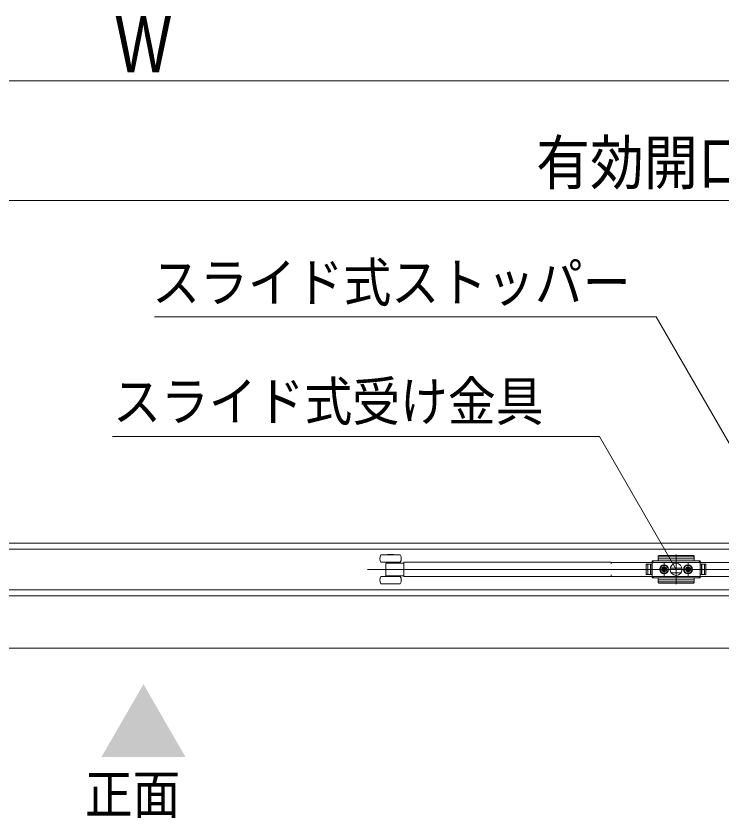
# Model space of a CAD drawing. Units: millimetres, scale not verified. Extents: x -6062 to 6062, y -3045 to 3045.
# Drawn here: x -3110 to -2520, y 1064 to 1734 of the extents above; entities that cross this region are included whole.
import ezdxf
from ezdxf.enums import TextEntityAlignment as Align

# ---------------------------------------------------------------- set-up
doc = ezdxf.new("R2010")
doc.units = ezdxf.units.MM
doc.header["$LTSCALE"] = 20
for name, color, linetype, lineweight in [('0-0_2寸法-3', 7, 'Continuous', 9), ('0-1_3一般', 7, 'Continuous', 9), ('0-3_2寸法-1', 7, 'Continuous', 9)]:
    doc.layers.add(name, color=color, linetype=linetype, lineweight=lineweight)
doc.styles.add('ＭＳ ゴシック', font='')
doc.styles.add('ＭＳ Ｐゴシック', font='')
doc.styles.get('ＭＳ ゴシック').set_extended_font_data('MS Gothic')
doc.styles.get('ＭＳ Ｐゴシック').set_extended_font_data('MS PGothic')

# ---------------------------------------------------------------- blocks, each defined once
blk = doc.blocks.new('グループ-85')
at = {"layer": '0-1_3一般'}
for p, q in [((-59990, 25876.9), (11350, 25876.9)), ((-20077.2, 25676.9), (-20352, 25676.9)), ((-20142, 25684.9), (-20242, 25684.9)), ((-20242, 25684.9), (-20242, 25676.9)), ((-20142, 25676.9), (-20142, 25684.9)), ((-20032, 25676.9), (-20077.2, 25676.9)), ((-15720, 25636.1), (-15720, 25656.7)), ((-15720, 25636.1), (-15720, 25586.9)), ((-15120, 25613.9), (-15720, 25613.9)), ((-15130, 25666.7), (-15710, 25666.7)), ((-15130, 25646.1), (-15710, 25646.1)), ((-15420, 25685.4), (-15420, 25189.2)), ((-15120, 25586.9), (-15120, 25636.1)), ((-20077.2, 25556.9), (-20352, 25556.9)), ((-20272, 25525.5), (-20272, 25525.3)), ((-20272, 25348.4), (-20272, 25525.3)), ((-20267, 25556.9), (-20267, 25542.9)), ((-20267, 25542.9), (-20260.8, 25542.9)), ((-20260.8, 25542.9), (-20246.1, 25542.9)), ((-20246.1, 25542.9), (-20192, 25542.9)), ((-20192, 25542.9), (-19972, 25542.9)), ((-20117, 25542.9), (-20117, 25556.9)), ((-20032, 25556.9), (-20077.2, 25556.9)), ((-19972, 25556.9), (-19952, 25556.9)), ((-19972, 25540.2), (-19972, 25556.9)), ((-19972, 25540.2), (-19972, 25522.9)), ((-19972, 25350.9), (-19972, 25522.9)), ((-16506, 25556.9), (-19952, 25556.9)), ((-16506, 25529.9), (-16506, 25556.9)), ((-15918, 25351.9), (-15918, 25521.9)), ((-15918, 25521.9), (-15820, 25521.9)), ((-15918, 25511.9), (-15918, 25361.9)), ((-15894, 25521.9), (-15894, 25351.9)), ((-15848, 25521.9), (-15848, 25351.9)), ((-15844, 25351.9), (-15844, 25521.9)), ((-15820, 25296.9), (-15820, 25576.9)), ((-15800, 25576.9), (-15820, 25556.9)), ((-15820, 25521.9), (-15820, 25566.9)), ((-15820, 25351.9), (-15820, 25521.9)), ((-15810, 25576.9), (-15030, 25576.9)), ((-15620, 25313.9), (-15620, 25558.3)), ((-15620, 25541.9), (-15620, 25331.9)), ((-15620, 25513.4), (-15620, 25361.5)), ((-15620, 25392.9), (-15620, 25480.9)), ((-15420, 25594.2), (-15420, 25273.1)), ((-15228.6, 25477.1), (-15229.7, 25457.4)), ((-15226.1, 25456.7), (-15228.6, 25477.1)), ((-15220, 25313.9), (-15220, 25558.3)), ((-15220, 25541.9), (-15220, 25331.9)), ((-15220, 25392.9), (-15220, 25480.9)), ((-15213.9, 25456.7), (-15211.4, 25477.1)), ((-15211.4, 25477.1), (-15210.3, 25457.4)), ((-15020, 25576.9), (-15110, 25576.9)), ((-15020, 25556.9), (-15040, 25576.9)), ((-15020, 25576.9), (-15020, 25296.9)), ((-15020, 25566.9), (-15020, 25521.9)), ((-15020, 25521.9), (-14932, 25521.9)), ((-15020, 25521.9), (-15020, 25351.9)), ((-15020, 25521.9), (-14922, 25521.9)), ((-14996, 25521.9), (-14996, 25351.9)), ((-14992, 25351.9), (-14992, 25521.9)), ((-14946, 25351.9), (-14946, 25521.9)), ((-14922, 25521.9), (-14922, 25351.9)), ((-14922, 25361.9), (-14922, 25511.9)), ((-12454, 25436.9), (-20574, 25436.9)), ((-20272, 25344.9), (-20272, 25345)), ((-19972, 25350.9), (-19972, 25333.6)), ((-14883.1, 25436.9), (-15981.1, 25436.9)), ((-15971.7, 25436.9), (-14873.7, 25436.9)), ((-15820, 25351.9), (-15918, 25351.9)), ((-15820, 25306.9), (-15820, 25351.9)), ((-15743, 25436.9), (-15495, 25436.9)), ((-15685, 25436.9), (-15515, 25436.9)), ((-15664, 25436.9), (-15576, 25436.9)), ((-15636.7, 25442.9), (-15639.8, 25442.9)), ((-15636.7, 25430.9), (-15639.8, 25430.8)), ((-15603.3, 25442.9), (-15600.2, 25442.9)), ((-15603.3, 25430.9), (-15600.2, 25430.8)), ((-15343, 25436.9), (-15095, 25436.9)), ((-15264, 25436.9), (-15176, 25436.9)), ((-15260.1, 25445.5), (-15240.5, 25446.6)), ((-15239.8, 25442.9), (-15260.1, 25445.5)), ((-15239.8, 25430.8), (-15260.1, 25428.3)), ((-15260.1, 25428.3), (-15240.5, 25427.2)), ((-15240.5, 25446.6), (-15233.2, 25450)), ((-15236.7, 25442.9), (-15240.5, 25446.6)), ((-15236.7, 25430.9), (-15240.5, 25427.2)), ((-15240.5, 25427.2), (-15233.2, 25423.7)), ((-15236.7, 25442.9), (-15239.8, 25442.9)), ((-15236.7, 25430.9), (-15239.8, 25430.8)), ((-15229.4, 25446.3), (-15236.7, 25442.9)), ((-15229.4, 25427.5), (-15236.7, 25430.9)), ((-15229.7, 25457.4), (-15233.2, 25450)), ((-15233.2, 25450), (-15229.4, 25446.3)), ((-15233.2, 25423.7), (-15229.4, 25427.5)), ((-15229.7, 25416.4), (-15233.2, 25423.7)), ((-15226, 25453.6), (-15229.7, 25457.4)), ((-15226, 25420.1), (-15229.7, 25416.4)), ((-15228.6, 25396.7), (-15229.7, 25416.4)), ((-15229.4, 25446.3), (-15226, 25453.6)), ((-15229.4, 25427.5), (-15226, 25420.1)), ((-15226.1, 25417.1), (-15228.6, 25396.7)), ((-15226, 25453.6), (-15226.1, 25456.7)), ((-15226, 25420.1), (-15226.1, 25417.1)), ((-15214, 25453.6), (-15210.3, 25457.4)), ((-15214, 25453.6), (-15213.9, 25456.7)), ((-15210.6, 25446.3), (-15214, 25453.6)), ((-15210.6, 25427.5), (-15214, 25420.1)), ((-15214, 25420.1), (-15213.9, 25417.1)), ((-15214, 25420.1), (-15210.3, 25416.4)), ((-15213.9, 25417.1), (-15211.4, 25396.7)), ((-15211.4, 25396.7), (-15210.3, 25416.4)), ((-15206.8, 25450), (-15210.6, 25446.3)), ((-15210.6, 25446.3), (-15203.3, 25442.9)), ((-15210.6, 25427.5), (-15203.3, 25430.9)), ((-15206.8, 25423.7), (-15210.6, 25427.5)), ((-15210.3, 25457.4), (-15206.8, 25450)), ((-15210.3, 25416.4), (-15206.8, 25423.7)), ((-15199.5, 25446.6), (-15206.8, 25450)), ((-15199.5, 25427.2), (-15206.8, 25423.7)), ((-15203.3, 25442.9), (-15199.5, 25446.6)), ((-15203.3, 25442.9), (-15200.2, 25442.9)), ((-15203.3, 25430.9), (-15200.2, 25430.8)), ((-15203.3, 25430.9), (-15199.5, 25427.2)), ((-15200.2, 25442.9), (-15179.9, 25445.5)), ((-15200.2, 25430.8), (-15179.9, 25428.3)), ((-15179.9, 25445.5), (-15199.5, 25446.6)), ((-15179.9, 25428.3), (-15199.5, 25427.2)), ((-14932, 25351.9), (-15020, 25351.9)), ((-15020, 25351.9), (-15020, 25306.9)), ((-14922, 25351.9), (-15020, 25351.9)), ((-20352, 25316.9), (-20032, 25316.9)), ((-20267, 25330.9), (-20267, 25316.9)), ((-20192, 25330.9), (-20246.1, 25330.9)), ((-19972, 25330.9), (-20192, 25330.9)), ((-20117, 25316.9), (-20117, 25330.9)), ((-16486, 25319.9), (-16506, 25319.9)), ((-13806, 25319.9), (-16486, 25319.9)), ((-15820, 25316.9), (-15800, 25296.9)), ((-15820, 25296.9), (-15730, 25296.9)), ((-15030, 25296.9), (-15810, 25296.9)), ((-15720, 25286.9), (-15720, 25237.7)), ((-15720, 25259.9), (-15120, 25259.9)), ((-15710, 25227.7), (-15130, 25227.7)), ((-15710, 25207.1), (-15130, 25207.1)), ((-15120, 25237.7), (-15120, 25286.9)), ((-15120, 25237.7), (-15120, 25227.7)), ((-15120, 25217.1), (-15120, 25227.7)), ((-15110, 25296.9), (-15020, 25296.9)), ((-15040, 25296.9), (-15020, 25316.9)), ((-20352, 25196.9), (-20032, 25196.9)), ((-59990, 24996.9), (11350, 24996.9)), ((-59990, 24116.9), (11350, 24116.9))]:
    blk.add_line(p, q, dxfattribs=at)
for points in [[(-12638, 25096.9), (-36002, 25096.9), (-36002, 25776.9), (-12638, 25776.9)], [(-15629.4, 25427.5), (-15636.7, 25430.9), (-15640.5, 25427.2), (-15633.2, 25423.7)], [(-15629.4, 25446.3), (-15626, 25453.6), (-15629.7, 25457.4), (-15633.2, 25450)], [(-15610.6, 25427.5), (-15614, 25420.1), (-15610.3, 25416.4), (-15606.8, 25423.7)], [(-15610.6, 25446.3), (-15603.3, 25442.9), (-15599.5, 25446.6), (-15606.8, 25450)]]:
    blk.add_lwpolyline(points, close=True, dxfattribs=at)
for points in [[(-15120, 25636.1), (-15120, 25646.1), (-15120, 25656.7)], [(-20272, 25528.9), (-20272, 25529), (-20272, 25529), (-20272, 25529.1), (-20272, 25529.1), (-20272, 25529.2), (-20272, 25529.2), (-20272, 25529.2), (-20272, 25529.2), (-20272, 25529.2), (-20272, 25529.2), (-20272, 25529.2), (-20272, 25529.1), (-20272, 25529.1), (-20272, 25529), (-20272, 25528.9), (-20272, 25528.9), (-20272, 25528.8), (-20272, 25528.7), (-20272, 25528.5), (-20272, 25528.4), (-20272, 25528.3), (-20272, 25528.1), (-20272, 25528), (-20272, 25527.8), (-20272, 25527.7), (-20272, 25527.5), (-20272, 25527.4), (-20272, 25527.2), (-20272, 25527.1), (-20272, 25526.9), (-20272, 25526.7), (-20272, 25526.6), (-20272, 25526.4), (-20272, 25526.3), (-20272, 25526.1), (-20272, 25526), (-20272, 25525.8), (-20272, 25525.7), (-20272, 25525.5)], [(-16506, 25553.9), (-16486, 25553.9), (-13806, 25553.9), (-13786, 25553.9), (-13786, 25529.9), (-13786, 25343.9)], [(-15730, 25576.9), (-15820, 25576.9), (-15820, 25521.9), (-15908, 25521.9)], [(-15626, 25453.6), (-15626.1, 25456.7), (-15628.6, 25477.1), (-15629.7, 25457.4)], [(-15614, 25453.6), (-15613.9, 25456.7), (-15611.4, 25477.1), (-15610.3, 25457.4)], [(-20272, 25348.4), (-20272, 25348.3), (-20272, 25348.1), (-20272, 25348), (-20272, 25347.8), (-20272, 25347.7), (-20272, 25347.5), (-20272, 25347.4), (-20272, 25347.2), (-20272, 25347.1), (-20272, 25346.9), (-20272, 25346.8), (-20272, 25346.6), (-20272, 25346.4), (-20272, 25346.3), (-20272, 25346.1), (-20272, 25346), (-20272, 25345.8), (-20272, 25345.7), (-20272, 25345.5), (-20272, 25345.4), (-20272, 25345.3), (-20272, 25345.2), (-20272, 25345.1), (-20272, 25345), (-20272, 25344.9), (-20272, 25344.8), (-20272, 25344.8), (-20272, 25344.7), (-20272, 25344.7), (-20272, 25344.7), (-20272, 25344.6), (-20272, 25344.6), (-20272, 25344.6), (-20272, 25344.7), (-20272, 25344.7), (-20272, 25344.7), (-20272, 25344.8), (-20272, 25344.8), (-20272, 25344.9)], [(-19952, 25316.9), (-19972, 25316.9), (-19972, 25333.6)], [(-19952, 25316.9), (-16506, 25316.9), (-16506, 25343.9)], [(-15908, 25351.9), (-15820, 25351.9), (-15820, 25296.9)], [(-15725, 25436.9), (-15705, 25436.9), (-15685, 25436.9)], [(-15639.8, 25442.9), (-15660.1, 25445.5), (-15640.5, 25446.6)], [(-15639.8, 25430.8), (-15660.1, 25428.3), (-15640.5, 25427.2)], [(-15629.4, 25446.3), (-15636.7, 25442.9), (-15640.5, 25446.6), (-15633.2, 25450)], [(-15629.4, 25427.5), (-15626, 25420.1), (-15629.7, 25416.4), (-15633.2, 25423.7)], [(-15626, 25420.1), (-15626.1, 25417.1), (-15628.6, 25396.7), (-15629.7, 25416.4)], [(-15610.6, 25446.3), (-15614, 25453.6), (-15610.3, 25457.4), (-15606.8, 25450)], [(-15614, 25420.1), (-15613.9, 25417.1), (-15611.4, 25396.7), (-15610.3, 25416.4)], [(-15610.6, 25427.5), (-15603.3, 25430.9), (-15599.5, 25427.2), (-15606.8, 25423.7)], [(-15600.2, 25442.9), (-15579.9, 25445.5), (-15599.5, 25446.6)], [(-15600.2, 25430.8), (-15579.9, 25428.3), (-15599.5, 25427.2)], [(-15325, 25436.9), (-15305, 25436.9), (-15285, 25436.9), (-15115, 25436.9)], [(-20246.1, 25330.9), (-20260.8, 25330.9), (-20267, 25330.9)], [(-15720, 25237.7), (-15720, 25227.7), (-15720, 25217.1)], [(-59990, 24116.9), (-59990, 24996.9), (11350, 24996.9), (11350, 24116.9)]]:
    blk.add_lwpolyline(points, dxfattribs=at)
for centre, radius in [((-15620, 25436.9), 75), ((-15620, 25436.9), 65), ((-15620, 25436.9), 42), ((-15620, 25436.9), 40), ((-15620, 25436.9), 40), ((-15620, 25436.9), 32.4), ((-15620, 25436.9), 30), ((-15220, 25436.9), 75), ((-15220, 25436.9), 65), ((-15220, 25436.9), 42), ((-15220, 25436.9), 40), ((-15220, 25436.9), 40), ((-15220, 25436.9), 32.4), ((-15220, 25436.9), 30)]:
    blk.add_circle(centre, radius, dxfattribs=at)
for centre, radius, start, end in [((-20272, 25616.9), 100, 143.1301, 216.8699), ((-20112, 25616.9), 100, 323.1301, 36.8699), ((-15710, 25656.7), 10, 90, 180), ((-15710, 25636.1), 10, 90, 180), ((-15130, 25656.7), 10, 0, 90), ((-15130, 25636.1), 10, 0, 90), ((-20252, 25529.6), 20, 137.45665, 180.25028), ((-15908, 25511.9), 10, 90, 180), ((-15810, 25566.9), 10, 90, 180), ((-15730, 25586.9), 10, 270, 0), ((-15620, 25431.9), 46, 79.19486, 100.80514), ((-15220, 25431.9), 46, 79.19486, 100.80514), ((-15110, 25586.9), 10, 180, 270), ((-15030, 25566.9), 10, 0, 90), ((-14932, 25511.9), 10, 0, 90), ((-20252, 25344.2), 20, 179.75095, 224.06049), ((-15908, 25361.9), 10, 180, 270), ((-15615, 25436.9), 46, 169.19486, 180), ((-15615, 25436.9), 46, 180, 190.80514), ((-15620, 25436.9), 20.7, 162.98773, 197.01227), ((-15620, 25441.8), 46, 259.19486, 280.80514), ((-15620, 25436.9), 20.7, 72.98773, 107.01227), ((-15620, 25436.9), 20.7, 252.98773, 287.01227), ((-15620, 25436.9), 20.7, 342.98773, 17.01227), ((-15625, 25436.9), 46, 0, 10.80514), ((-15625, 25436.9), 46, 349.19486, 0), ((-15215, 25436.9), 46, 169.19486, 180), ((-15215, 25436.9), 46, 180, 190.80514), ((-15220, 25436.9), 20.7, 162.98773, 197.01227), ((-15220, 25441.8), 46, 259.19486, 280.80514), ((-15220, 25436.9), 20.7, 72.98773, 107.01227), ((-15220, 25436.9), 20.7, 252.98773, 287.01227), ((-15220, 25436.9), 20.7, 342.98773, 17.01227), ((-15225, 25436.9), 46, 0, 10.80514), ((-15225, 25436.9), 46, 349.19486, 0), ((-14932, 25361.9), 10, 270, 0), ((-20272, 25256.9), 100, 143.1301, 216.8699), ((-20112, 25256.9), 100, 323.1301, 36.8699), ((-15810, 25306.9), 10, 180, 270), ((-15730, 25286.9), 10, 0, 90), ((-15710, 25237.7), 10, 180, 270), ((-15710, 25217.1), 10, 180, 270), ((-15130, 25237.7), 10, 270, 0), ((-15130, 25217.1), 10, 270, 0), ((-15110, 25286.9), 10, 90, 180), ((-15030, 25306.9), 10, 270, 0)]:
    blk.add_arc(centre, radius, start, end, dxfattribs=at)
blk = doc.blocks.new('グループ-86')
at = {"layer": '0-1_3一般'}
blk.add_blockref('グループ-85', (0, 0), dxfattribs=at)

msp = doc.modelspace()

# ---------------------------------------------------------------- linework, layer by layer
at = {"layer": '0-0_2寸法-3'}
for p, q in [((-2558.33, 1276.84), (-2558.67, 1276.84)), ((-2558.33, 1276.84), (-2558.67, 1276.84)), ((-2553.61, 1272.84), (-2563.39, 1272.84)), ((-2554.5, 1268.84), (-2562.5, 1268.84))]:
    msp.add_line(p, q, dxfattribs=at)
for points in [[(-2453.2, 1271.76), (-2575.07, 1482.84), (-2994.3, 1482.84)], [(-2558.5, 1271.84), (-2622.59, 1382.84), (-3029.47, 1382.84)]]:
    msp.add_lwpolyline(points, dxfattribs=at)
msp.add_circle((-2558.5, 1271.84), 5.01, dxfattribs=at)
msp.add_circle((-2558.5, 1271.84), 5.01, dxfattribs=at)
msp.add_solid([(-2968.43, 1115.1), (-3003.5, 1175.84), (-3038.57, 1115.1)], dxfattribs=at)
at = {"layer": '0-3_2寸法-1'}
for p, q in [((-4774.79, 1680), (-1232.21, 1680)), ((-3574.79, 1580), (-1232.21, 1580))]:
    msp.add_line(p, q, dxfattribs=at)

# ---------------------------------------------------------------- block references
at = {"layer": '0-1_3一般', "xscale": 0.05, "yscale": 0.05}
msp.add_blockref('グループ-86', (-1787.5, 0), dxfattribs=at)

# ---------------------------------------------------------------- texts
at = {"layer": '0-0_2寸法-3', "style": 'ＭＳ ゴシック', "width": 0.9}
for s, p in [('スライド式ストッパー', (-2996.23, 1485.61)), ('スライド式受け金具', (-3028.89, 1386.19)), ('正面', (-3052.58, 1057.86))]:
    msp.add_text(s, height=32.55, dxfattribs=at).set_placement(p, align=Align.BOTTOM_LEFT)
at = {"layer": '0-3_2寸法-1', "style": 'ＭＳ Ｐゴシック'}
for s, height, width, p in [('W', 47.17, 0.8, (-3026.96, 1672.93)), ('有効開口幅\u3000（DW×2）-32', 36.69, 0.9, (-2675.46, 1582.45))]:
    msp.add_text(s, height=height, dxfattribs=dict(at, width=width)).set_placement(p, align=Align.BOTTOM_LEFT)

doc.saveas('drawing.dxf')
